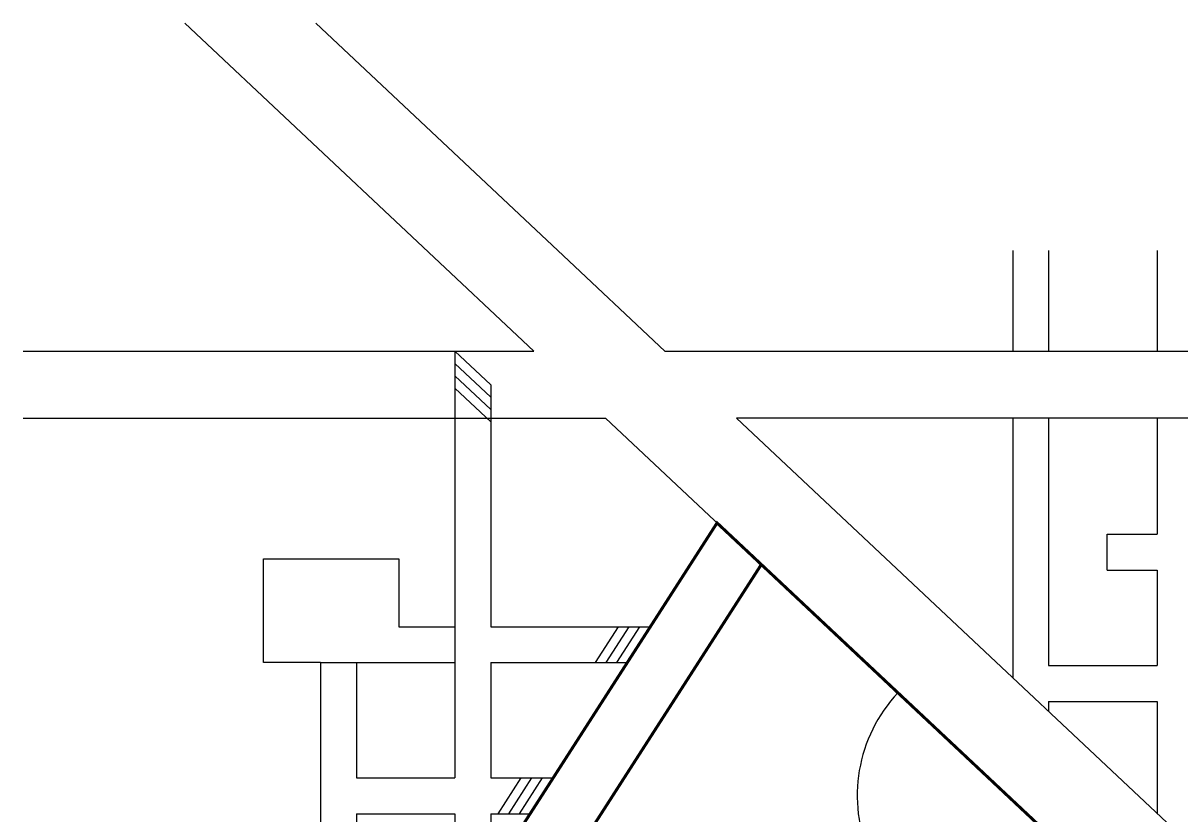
# Model space of a CAD drawing. Header units: millimetres. Extents: x -1966 to 205283, y -140015 to 7000.
# Drawn here: x 101644 to 140410, y -103224 to -76707 of the extents above; entities that cross this region are included whole.
import ezdxf

# ---------------------------------------------------------------- set-up
doc = ezdxf.new("R2010")
doc.units = ezdxf.units.MM
doc.header["$LTSCALE"] = 1000
doc.linetypes.add('DASH', pattern=[0.35, 0.25, -0.1])

msp = doc.modelspace()

# ---------------------------------------------------------------- linework, layer by layer
for p, q in [((122048.9, -101552.4), (126362.5, -94839.2)), ((126362.5, -94839.2), (126362.5, -94839.2)), ((126362.5, -94839.2), (144337.2, -111722.4)), ((126362.5, -94839.2), (126362.5, -94839.2)), ((126362.5, -94839.2), (126362.5, -94839.2)), ((126362.5, -94839.2), (126362.5, -94839.2)), ((126362.5, -94839.2), (126362.5, -94839.2)), ((126362.5, -94839.2), (126362.5, -94839.2)), ((126362.5, -94839.2), (126362.5, -94839.2)), ((126362.5, -94839.2), (126362.5, -94839.2)), ((126362.5, -94839.2), (126362.5, -94839.2)), ((126362.5, -94839.2), (126362.5, -94839.2)), ((126362.5, -94839.2), (126362.5, -94839.2)), ((126362.5, -94839.2), (131116.2, -99304.3)), ((126362.5, -94839.2), (126362.5, -94839.2)), ((126362.5, -94839.2), (126362.5, -94839.2)), ((126362.5, -94839.2), (126362.5, -94839.2)), ((126362.5, -94839.2), (126362.5, -94839.2)), ((131116.2, -99304.3), (128866.6, -97191.3)), ((128866.6, -97191.3), (128866.6, -97191.3)), ((131116.2, -99304.3), (131116.2, -99304.3)), ((131116.2, -99304.3), (131116.2, -99304.3)), ((131116.2, -99304.3), (131116.2, -99304.3))]:
    msp.add_line(p, q)
for points in [[(107058, -76706.9), (118749.3, -87688.3)], [(111439.9, -76706.9), (119551.4, -84325.9)], [(119551.4, -84325.9), (123131.3, -87688.3)], [(134783.7, -84325.9), (134783.7, -87688.3)], [(135983.7, -84325.9), (135983.7, -87688.3)], [(139615.5, -84325.9), (139615.5, -87688.3)], [(101644.3, -87688.3), (118749.3, -87688.3)], [(116103.4, -87698.4), (116103.4, -98122.6)], [(117303.4, -88825.5), (116103.4, -87698.4)], [(123131.3, -87688.3), (156287.9, -87688.3)], [(117303.4, -89237.1), (116103.4, -88110)], [(117303.4, -89648.7), (116103.4, -88521.5)], [(117303.4, -90060.3), (116103.4, -88933.1)], [(117303.4, -88825.5), (117303.4, -96922.6)], [(101644.3, -89938.3), (121144.8, -89938.3)], [(121144.8, -89938.3), (144337.2, -111722.4)], [(154788.4, -89938.3), (125526.7, -89938.3), (146037.7, -109203.8)], [(134783.7, -89938.3), (134783.7, -98633.2)], [(135983.7, -89938.3), (135983.7, -98223.6)], [(139615.5, -89938.3), (139615.5, -93826.8)], [(137938.1, -93826.8), (139615.5, -93826.8)], [(137938.1, -93826.8), (139615.5, -93826.8)], [(137938.1, -95026.8), (137938.1, -93826.8)], [(111603.4, -98122.6), (109690.5, -98122.6), (109690.5, -94644.7), (114223.1, -94644.7), (114223.1, -96922.6)], [(137938.1, -95026.8), (139615.5, -95026.8)], [(137938.1, -95026.8), (139615.5, -95026.8)], [(139615.5, -95026.8), (139615.5, -98223.6)], [(114223.1, -96922.6), (116103.4, -96922.6)], [(117303.4, -96922.6), (122646.5, -96922.6)], [(120805.6, -98122.6), (121576.7, -96922.6)], [(121162.2, -98122.6), (121933.3, -96922.6)], [(121518.8, -98122.6), (122289.9, -96922.6)], [(121875.4, -98122.6), (122646.5, -96922.6)], [(111603.4, -98122.6), (111603.4, -106320.8)], [(111603.4, -98122.6), (116103.4, -98122.6)], [(112803.4, -98122.6), (112803.4, -101989.9)], [(116103.4, -98122.6), (116103.4, -101989.9)], [(117303.4, -98122.6), (117303.4, -101989.9)], [(117303.4, -98122.6), (121875.4, -98122.6)], [(135983.7, -98223.6), (139615.5, -98223.6)], [(135983.7, -99423.6), (135983.7, -99760.4)], [(135983.7, -99423.6), (139615.5, -99423.6)], [(139615.5, -99423.6), (139615.5, -103171.6)], [(112803.4, -101989.9), (116103.4, -101989.9)], [(117303.4, -101989.9), (119390.5, -101989.9)], [(117549.7, -103189.9), (118320.8, -101989.9)], [(117906.3, -103189.9), (118677.4, -101989.9)], [(118262.9, -103189.9), (119033.9, -101989.9)], [(118619.5, -103189.9), (119390.5, -101989.9)], [(112803.4, -103189.9), (112803.4, -107520.8)], [(112803.4, -103189.9), (116103.4, -103189.9)], [(116103.4, -103189.9), (116103.4, -107105.7)], [(117303.4, -103189.9), (117303.4, -105238.1)], [(117303.4, -103189.9), (118619.5, -103189.9)]]:
    msp.add_lwpolyline(points)
at = {"color": 1, "linetype": 'DASH', "ltscale": 3, "const_width": 100}
msp.add_lwpolyline([(134304.3, -126582.6), (103588.6, -126582.6), (124879.9, -93446.7), (144337.2, -111722.4)], close=True, dxfattribs=at)
msp.add_lwpolyline([(103588.6, -126582.6), (124879.9, -93446.7)], dxfattribs=at)
at = {"color": 1, "linetype": 'DASH', "ltscale": 3, "const_width": 100, "flags": 128}
msp.add_lwpolyline([(105965.9, -126582.6), (126362.5, -94839.2)], dxfattribs=at)
for start, end in [(136.79347, 203.80348), (353.35185, 353.77656)]:
    msp.add_arc((134608.6, -102584.5), 5036.6, start, end)

doc.saveas('drawing.dxf')
